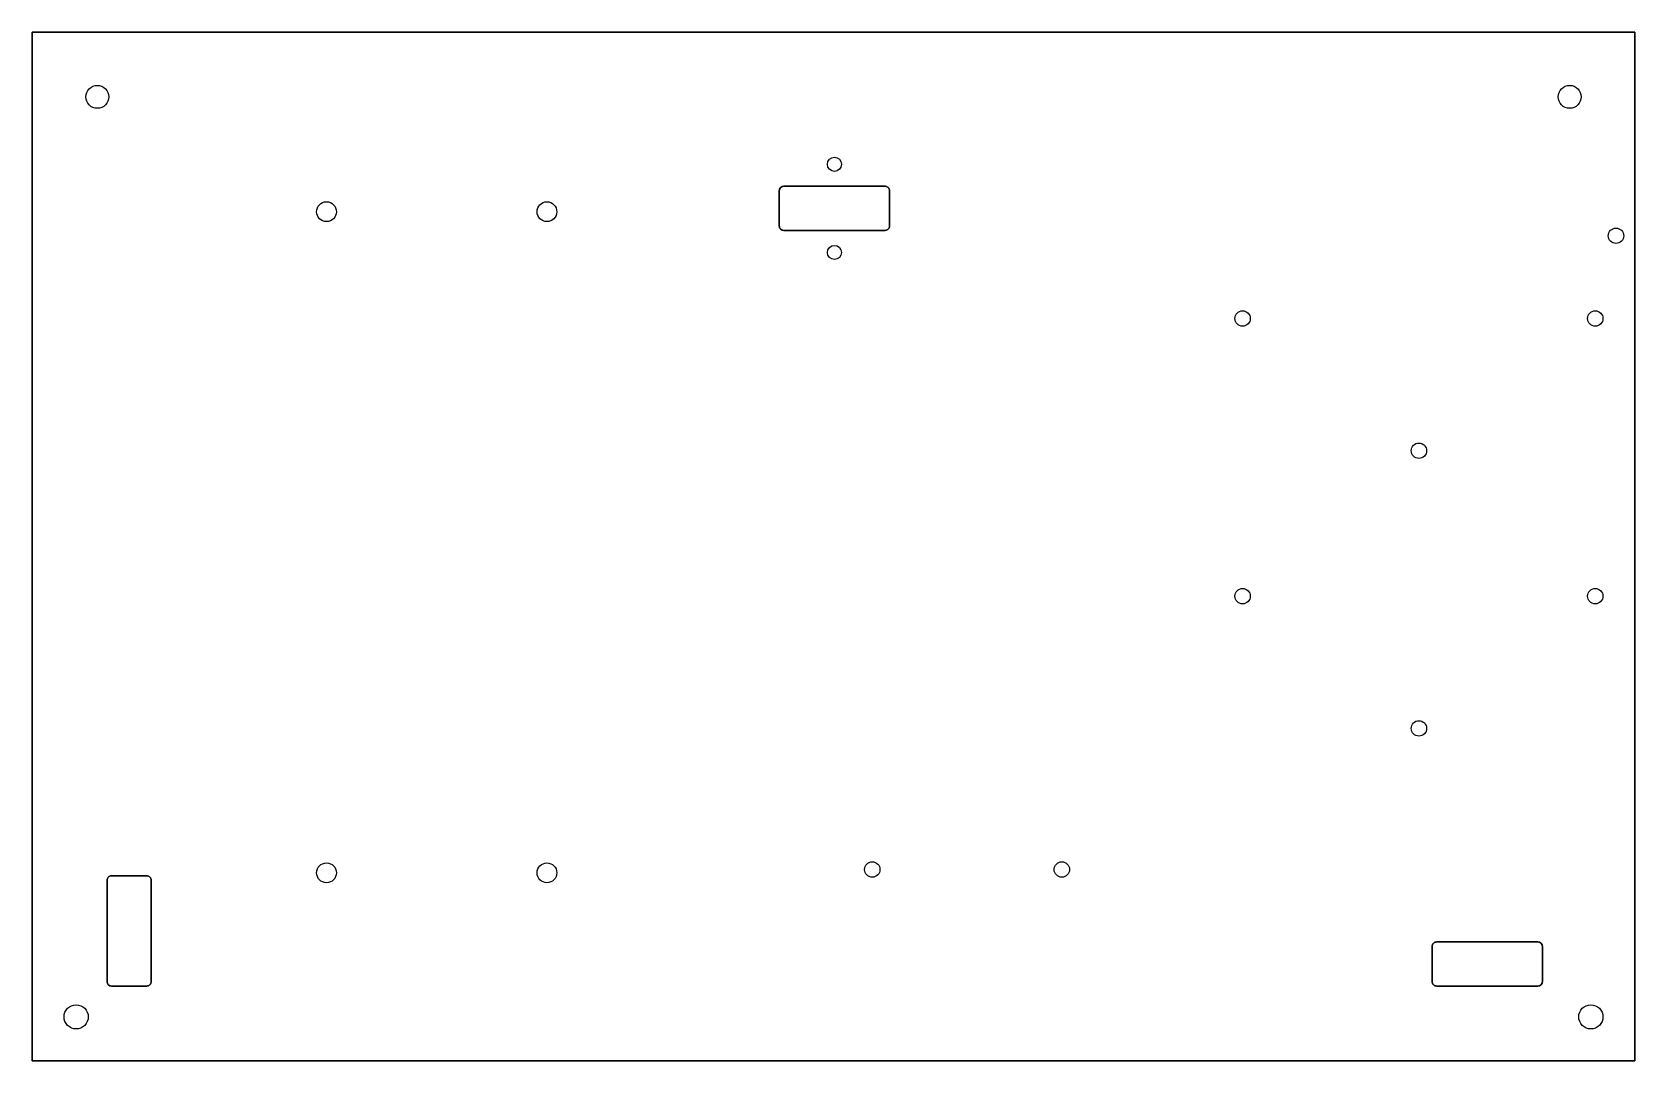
# Model space of a CAD drawing. Header units: millimetres. Extents: x -182 to 182, y 64 to 298.
import ezdxf

# ---------------------------------------------------------------- set-up
doc = ezdxf.new("R2010")
doc.units = ezdxf.units.MM
doc.layers.get('0').update_dxf_attribs({"linetype": 'CONTINUOUS'})

msp = doc.modelspace()

# ---------------------------------------------------------------- linework, layer by layer
for points in [[(181.8, 64.15), (-181.79, 64.15), (-181.79, 297.6), (181.8, 297.6)], [(181.8, 64.15), (181.8, 297.6), (-181.79, 297.6), (-181.79, 64.15)]]:
    msp.add_lwpolyline(points, close=True)
for points in [[(-11.29, 252.6), (11.71, 252.6, 0.414214), (12.71, 253.6), (12.71, 261.6, 0.414214), (11.71, 262.6), (-11.29, 262.6, 0.414214), (-12.29, 261.6), (-12.29, 253.6, 0.414214)], [(-12.29, 261.6, -0.414214), (-11.29, 262.6), (11.71, 262.6, -0.414214), (12.71, 261.6), (12.71, 253.6, -0.414214), (11.71, 252.6), (-11.29, 252.6, -0.414214), (-12.29, 253.6)], [(-163.79, 81.15), (-155.79, 81.15, 0.414214), (-154.79, 82.15), (-154.79, 105.15, 0.414214), (-155.79, 106.15), (-163.79, 106.15, 0.414214), (-164.79, 105.15), (-164.79, 82.15, 0.414214)], [(-163.79, 81.15, -0.414214), (-164.79, 82.15), (-164.79, 105.15, -0.414214), (-163.79, 106.15), (-155.79, 106.15, -0.414214), (-154.79, 105.15), (-154.79, 82.15, -0.414214), (-155.79, 81.15)], [(136.8, 81.15), (159.8, 81.15, 0.414214), (160.8, 82.15), (160.8, 90.15, 0.414214), (159.8, 91.15), (136.8, 91.15, 0.414214), (135.8, 90.15), (135.8, 82.15, 0.414214)], [(160.8, 82.15, -0.414214), (159.8, 81.15), (136.8, 81.15, -0.414214), (135.8, 82.15), (135.8, 90.15, -0.414214), (136.8, 91.15), (159.8, 91.15, -0.414214), (160.8, 90.15)]]:
    msp.add_lwpolyline(points, format="xyb", close=True)
for centre, radius in [((-166.99, 282.9), 2.6), ((-166.99, 282.9), 2.6), ((167, 282.9), 2.6), ((167, 282.9), 2.6), ((0.21, 267.6), 1.6), ((0.21, 267.6), 1.6), ((-115, 256.84), 2.25), ((-115, 256.84), 2.25), ((-65, 256.84), 2.25), ((-65, 256.84), 2.25), ((177.5, 251.38), 1.75), ((177.5, 251.38), 1.75), ((0.21, 247.6), 1.6), ((0.21, 247.6), 1.6), ((92.8, 232.6), 1.75), ((92.8, 232.6), 1.75), ((172.8, 232.6), 1.75), ((172.8, 232.6), 1.75), ((132.8, 202.6), 1.75), ((132.8, 202.6), 1.75), ((92.8, 169.6), 1.75), ((92.8, 169.6), 1.75), ((172.8, 169.6), 1.75), ((172.8, 169.6), 1.75), ((132.8, 139.6), 1.75), ((132.8, 139.6), 1.75), ((-115, 106.84), 2.25), ((-115, 106.84), 2.25), ((-65, 106.84), 2.25), ((-65, 106.84), 2.25), ((8.8, 107.6), 1.75), ((8.8, 107.6), 1.75), ((51.8, 107.6), 1.75), ((51.8, 107.6), 1.75), ((-171.79, 74.15), 2.75), ((-171.79, 74.15), 2.75), ((171.8, 74.15), 2.75), ((171.8, 74.15), 2.75)]:
    msp.add_circle(centre, radius)

doc.saveas('drawing.dxf')
